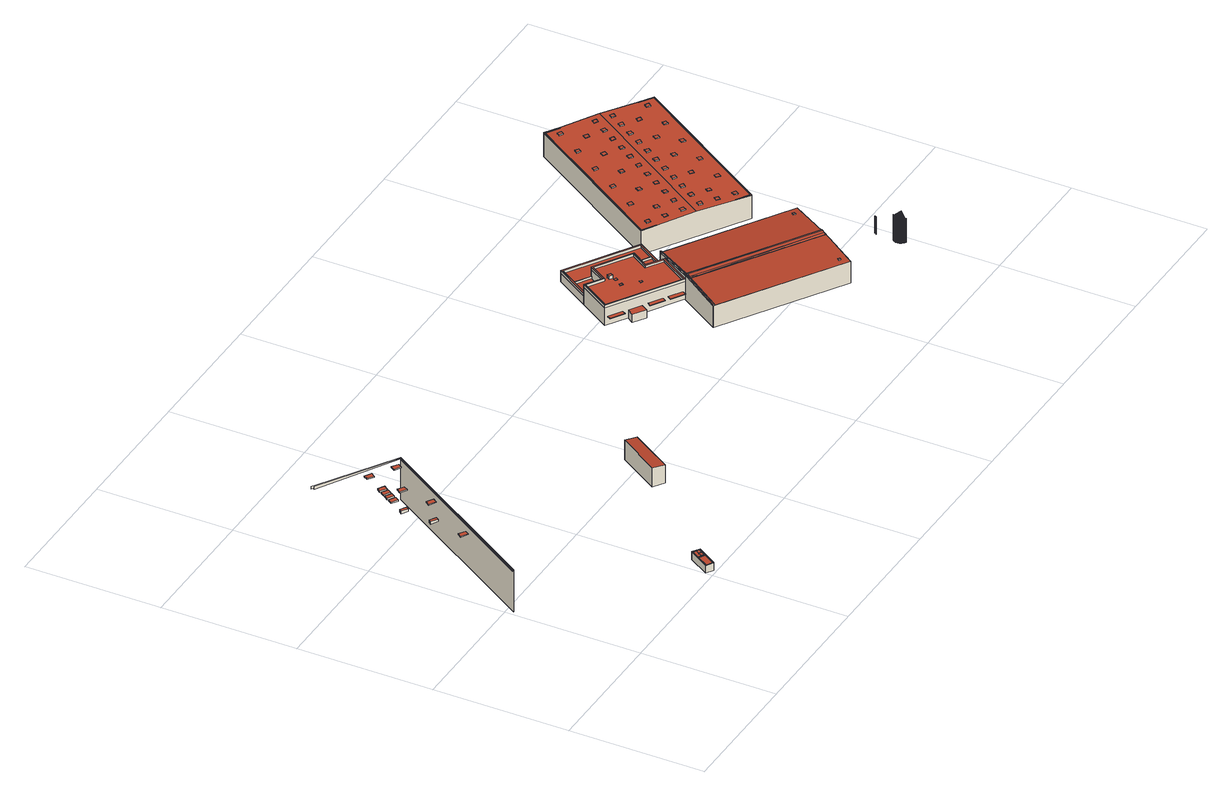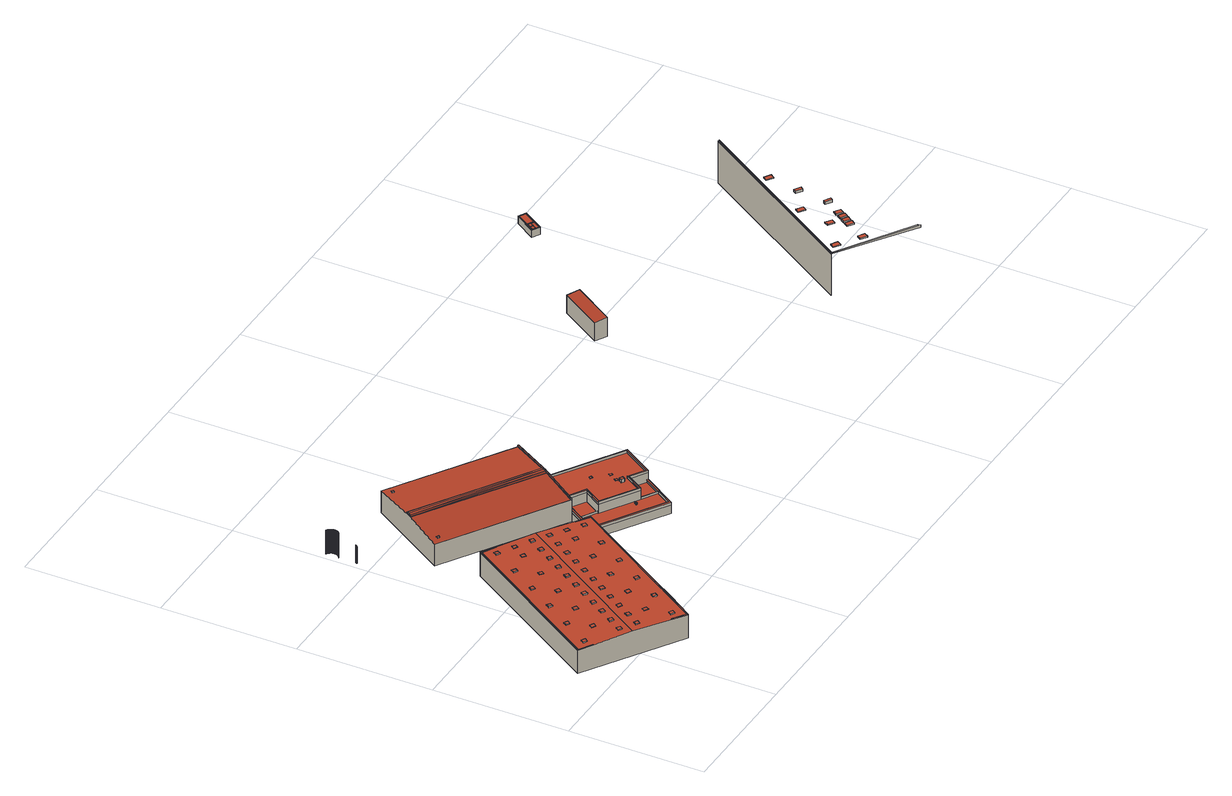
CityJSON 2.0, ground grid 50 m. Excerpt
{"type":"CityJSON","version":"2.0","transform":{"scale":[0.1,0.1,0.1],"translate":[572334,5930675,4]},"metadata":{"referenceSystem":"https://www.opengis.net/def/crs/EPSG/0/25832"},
"CityObjects":{
"building1":{"type":"Building","attributes":{"Grundfläche 2D":"20958.267702","Grundhöhe NN":"5.022"},"children":["building1-1","building1-2","building1-3","building1-4","building1-5","building1-6","building1-7","building1-8","building1-9","building1-10","building1-11"],"geometry":[{"type":"MultiSurface","lod":"3","boundaries":[[[0,1,2,3]],[[4,5,6,7]],[[4,7,8,9]],[[10,11,12,13,14,15,5,4]],[[1,16,17,2]]],"semantics":{"surfaces":[{"type":"WallSurface"}],"values":[0,0,0,0,0]}}]},
"building1-1":{"type":"BuildingInstallation","parents":["building1"],"geometry":[{"type":"MultiSurface","lod":"3","boundaries":[[[18,19,20,21]],[[21,20,22,23]],[[18,21,23,24]],[[19,18,24,25]],[[20,19,25,22]]],"semantics":{"surfaces":[{"type":"RoofSurface"},{"type":"WallSurface"}],"values":[0,1,1,1,1]}}]},
"building1-2":{"type":"BuildingInstallation","parents":["building1"],"geometry":[{"type":"MultiSurface","lod":"3","boundaries":[[[26,27,28,29]],[[29,28,30,31]],[[26,29,31,32]],[[27,26,32,33]],[[28,27,33,30]]],"semantics":{"surfaces":[{"type":"RoofSurface"},{"type":"WallSurface"}],"values":[0,1,1,1,1]}}]},
"building1-3":{"type":"BuildingInstallation","parents":["building1"],"geometry":[{"type":"MultiSurface","lod":"3","boundaries":[[[34,35,36,37]],[[37,36,38,39]],[[34,37,39,40]],[[35,34,40,41]],[[36,35,41,38]]],"semantics":{"surfaces":[{"type":"RoofSurface"},{"type":"WallSurface"}],"values":[0,1,1,1,1]}}]},
"building1-4":{"type":"BuildingInstallation","parents":["building1"],"geometry":[{"type":"MultiSurface","lod":"3","boundaries":[[[42,43,44,45]],[[45,44,46,47]],[[42,45,47,48]],[[43,42,48,49]],[[44,43,49,46]]],"semantics":{"surfaces":[{"type":"RoofSurface"},{"type":"WallSurface"}],"values":[0,1,1,1,1]}}]},
"building1-5":{"type":"BuildingInstallation","parents":["building1"],"geometry":[{"type":"MultiSurface","lod":"3","boundaries":[[[50,51,52,53]],[[53,52,54,55]],[[50,53,55,56]],[[51,50,56,57]],[[52,51,57,54]]],"semantics":{"surfaces":[{"type":"RoofSurface"},{"type":"WallSurface"}],"values":[0,1,1,1,1]}}]},
"building1-6":{"type":"BuildingInstallation","parents":["building1"],"geometry":[{"type":"MultiSurface","lod":"3","boundaries":[[[58,59,60,61]],[[61,60,62,63]],[[58,61,63,64]],[[59,58,64,65]],[[60,59,65,62]]],"semantics":{"surfaces":[{"type":"RoofSurface"},{"type":"WallSurface"}],"values":[0,1,1,1,1]}}]},
"building1-7":{"type":"BuildingInstallation","parents":["building1"],"geometry":[{"type":"MultiSurface","lod":"3","boundaries":[[[66,67,68,69,70]],[[67,66,71,72]],[[68,67,72,73]],[[69,68,73,74]],[[75,71,66,70,69,74]]],"semantics":{"surfaces":[{"type":"RoofSurface"},{"type":"WallSurface"}],"values":[0,1,1,1,1]}}]},
"building1-8":{"type":"BuildingInstallation","parents":["building1"],"geometry":[{"type":"MultiSurface","lod":"3","boundaries":[[[76,77,78,79]],[[79,78,80,81]],[[76,79,81,82]],[[77,76,82,83]],[[78,77,83,80]]],"semantics":{"surfaces":[{"type":"RoofSurface"},{"type":"WallSurface"}],"values":[0,1,1,1,1]}}]},
"building1-9":{"type":"BuildingInstallation","parents":["building1"],"geometry":[{"type":"MultiSurface","lod":"3","boundaries":[[[84,85,86,87]],[[87,86,88,89]],[[84,87,89,90]],[[85,84,90,91]],[[86,85,91,88]]],"semantics":{"surfaces":[{"type":"RoofSurface"},{"type":"WallSurface"}],"values":[0,1,1,1,1]}}]},
"building1-10":{"type":"BuildingInstallation","parents":["building1"],"geometry":[{"type":"MultiSurface","lod":"3","boundaries":[[[92,93,94,95]],[[95,94,96,97]],[[92,95,97,98]],[[93,92,98,99]],[[94,93,99,96]]],"semantics":{"surfaces":[{"type":"RoofSurface"},{"type":"WallSurface"}],"values":[0,1,1,1,1]}}]},
"building1-11":{"type":"BuildingInstallation","parents":["building1"],"geometry":[{"type":"MultiSurface","lod":"3","boundaries":[[[100,101,102,103]],[[103,102,104,105]],[[100,103,105,106]],[[101,100,106,107]],[[102,101,107,104]]],"semantics":{"surfaces":[{"type":"RoofSurface"},{"type":"WallSurface"}],"values":[0,1,1,1,1]}}]},
"building2":{"type":"Building","attributes":{"Grundfläche 2D":"28.648413","Grundhöhe NN":"5.225"},"children":["building2-1","building2-2","building2-3","building2-4","building2-5"],"geometry":[{"type":"Solid","lod":"3","boundaries":[[[[108,109,110,111]],[[109,108,112,113]],[[110,109,113,114]],[[111,110,114,115]],[[108,111,115,112]],[[113,112,115,114]]]],"semantics":{"surfaces":[{"type":"RoofSurface"},{"type":"WallSurface"},{"type":"GroundSurface"}],"values":[[0,1,1,1,1,2]]}}]},
"building2-1":{"type":"BuildingInstallation","parents":["building2"],"geometry":[{"type":"MultiSurface","lod":"3","boundaries":[[[116,117,118,119,120,121,122,123]],[[108,109,120,119]],[[109,110,121,120]],[[124,125,123,122]],[[125,126,116,123]],[[117,127,128,118]]],"semantics":{"surfaces":[{"type":"RoofSurface"},{"type":"WallSurface"}],"values":[0,1,1,1,1,1]}}]},
"building2-2":{"type":"BuildingInstallation","parents":["building2"],"geometry":[{"type":"MultiSurface","lod":"3","boundaries":[[[119,118,129,130,131,122,121,132]],[[128,133,129,118]],[[133,134,130,129]],[[131,135,124,122]],[[110,111,132,121]],[[111,108,119,132]]],"semantics":{"surfaces":[{"type":"RoofSurface"},{"type":"WallSurface"}],"values":[0,1,1,1,1,1]}}]},
"building2-3":{"type":"BuildingInstallation","parents":["building2"],"geometry":[{"type":"MultiSurface","lod":"3","boundaries":[[[136,137,138,139]],[[139,138,140,141]],[[141,142,136,139]],[[137,136,142,143]],[[143,140,138,137]]],"semantics":{"surfaces":[{"type":"RoofSurface"},{"type":"WallSurface"}],"values":[0,1,1,1,1]}}]},
"building2-4":{"type":"BuildingInstallation","parents":["building2"],"geometry":[{"type":"MultiSurface","lod":"3","boundaries":[[[116,131,130,117]],[[116,126,135,131]],[[134,127,117,130]]],"semantics":{"surfaces":[{"type":"RoofSurface"},{"type":"WallSurface"}],"values":[0,1,1]}}]},
"building2-5":{"type":"BuildingInstallation","parents":["building2"],"geometry":[{"type":"MultiSurface","lod":"3","boundaries":[[[144,145,146,147]],[[148,149,147,146]],[[144,147,149,150]],[[145,144,150,151]],[[151,148,146,145]]],"semantics":{"surfaces":[{"type":"RoofSurface"},{"type":"WallSurface"}],"values":[0,1,1,1,1]}}]},
"building3":{"type":"Building","attributes":{"Grundfläche 2D":"87.554334","Grundhöhe NN":"4.757"},"geometry":[{"type":"Solid","lod":"3","boundaries":[[[[152,153,154,155]],[[156,157,155,154]],[[157,158,152,155]],[[158,159,153,152]],[[159,156,154,153]],[[159,158,157,156]]]],"semantics":{"surfaces":[{"type":"RoofSurface"},{"type":"WallSurface"},{"type":"GroundSurface"}],"values":[[0,1,1,1,1,2]]}}]},
"building4":{"type":"Building","attributes":{"Grundfläche 2D":"889.701213","Grundhöhe NN":"5.026"},"children":["building4-1","building4-2","building4-3","building4-4","building4-5","building4-6","building4-7","building4-8","building4-9","building4-10"],"geometry":[{"type":"MultiSurface","lod":"3","boundaries":[[[160,161,162,163,164,165,166,167,168,169,170,171,172,173,174,175,176,177,178,179]],[[165,180,181,182,183,175,174,184,166]],[[185,186,187,188,189,190,191,192,193,194,195,196,197,198]],[[199,200,201,202,203,204,205,206,207,208]],[[209,210,211,212,213,214,215,216,217,218,219,220,221,222,223,224,225]],[[226,227,228,229]],[[230,231,161,160]],[[231,232,233,163,162,161]],[[233,234,235,165,164,163]],[[200,167,166,201]],[[200,199,208,169,168,167]],[[170,169,208,207]],[[207,206,171,170]],[[172,171,206,205]],[[205,204,203,174,173,172]],[[236,237,238,239,178,177,176,175]],[[239,240,179,178]],[[240,230,160,179]],[[235,241,180,165]],[[241,242,243,244,236,175,183,182,181,180]],[[203,202,184,174]],[[166,184,202,201]],[[209,245,246,225,224,191,190,189,188,210]],[[192,191,224,223]],[[222,247,248,221,220,195,194,193,192,223]],[[249,250,251,198,197,196]],[[251,252,185,198]],[[252,253,186,185]],[[231,230,254,255,249,196]],[[220,219,233,232,231,196,195]],[[217,216,235,234,233,219,218]],[[241,235,216,215]],[[212,211,236,244,243,242,241,215,214,213]],[[187,186,253,256,239,238,237,236,211,210,188]],[[240,239,256,257]],[[230,240,257,258,229,228,259,254]],[[226,229,258,260]],[[227,226,260,261]],[[228,227,261,259]],[[262,251,250,249,255,263]],[[252,251,262,264]],[[253,252,264,256]],[[262,263,255,254,259,261,260,258,257,256,264]]],"semantics":{"surfaces":[{"type":"RoofSurface"},{"type":"WallSurface"},{"type":"GroundSurface"}],"values":[0,0,0,0,0,0,1,1,1,1,1,1,1,1,1,1,1,1,1,1,1,1,1,1,1,1,1,1,1,1,1,1,1,1,1,1,1,1,1,1,1,1,2]}}]},
"building4-1":{"type":"BuildingInstallation","parents":["building4"],"geometry":[{"type":"MultiSurface","lod":"3","boundaries":[[[265,266,267,268]],[[268,267,269,270]],[[265,268,270,271]],[[271,272,266,265]],[[272,269,267,266]]],"semantics":{"surfaces":[{"type":"RoofSurface"},{"type":"WallSurface"}],"values":[0,1,1,1,1]}}]},
"building4-2":{"type":"BuildingInstallation","parents":["building4"],"geometry":[{"type":"MultiSurface","lod":"3","boundaries":[[[273,274,275,276]],[[276,275,277,278]],[[273,276,278,279]],[[274,273,279,280]],[[275,274,280,277]]],"semantics":{"surfaces":[{"type":"RoofSurface"},{"type":"WallSurface"}],"values":[0,1,1,1,1]}}]},
"building4-3":{"type":"BuildingInstallation","parents":["building4"],"geometry":[{"type":"MultiSurface","lod":"3","boundaries":[[[281,282,283,284]],[[284,283,285,286]],[[281,284,286,287]],[[282,281,287,288]],[[283,282,288,285]]],"semantics":{"surfaces":[{"type":"RoofSurface"},{"type":"WallSurface"}],"values":[0,1,1,1,1]}}]},
"building4-4":{"type":"BuildingInstallation","parents":["building4"],"geometry":[{"type":"MultiSurface","lod":"3","boundaries":[[[289,246,245,290]],[[209,213,290,245]],[[214,289,290,213]],[[246,289,214,225]]],"semantics":{"surfaces":[{"type":"RoofSurface"},{"type":"WallSurface"}],"values":[0,1,1,1]}}]},
"building4-5":{"type":"BuildingInstallation","parents":["building4"],"geometry":[{"type":"MultiSurface","lod":"3","boundaries":[[[291,292,248,247]],[[291,247,222,217]],[[218,292,291,217]],[[218,221,248,292]]],"semantics":{"surfaces":[{"type":"RoofSurface"},{"type":"WallSurface"}],"values":[0,1,1,1]}}]},
"building4-6":{"type":"BuildingInstallation","parents":["building4"],"geometry":[{"type":"MultiSurface","lod":"3","boundaries":[[[293,294,295,296]],[[296,295,297,298]],[[298,299,293,296]],[[294,293,299,300]],[[300,297,295,294]]],"semantics":{"surfaces":[{"type":"RoofSurface"},{"type":"WallSurface"}],"values":[0,1,1,1,1]}}]},
"building4-7":{"type":"BuildingInstallation","parents":["building4"],"geometry":[{"type":"MultiSurface","lod":"3","boundaries":[[[301,302,303,304]],[[304,303,305,306]],[[301,304,306,307]],[[302,301,307,308]],[[303,302,308,305]]],"semantics":{"surfaces":[{"type":"RoofSurface"},{"type":"WallSurface"}],"values":[0,1,1,1,1]}}]},
"building4-8":{"type":"BuildingInstallation","parents":["building4"],"geometry":[{"type":"MultiSurface","lod":"3","boundaries":[[[309,310,311,312]],[[313,314,312,311]],[[314,315,309,312]],[[315,316,310,309]],[[316,313,311,310]],[[316,315,314,313]]],"semantics":{"surfaces":[{"type":"RoofSurface"},{"type":"WallSurface"},{"type":"OuterCeilingSurface"}],"values":[0,1,1,1,1,2]}}]},
"building4-9":{"type":"BuildingInstallation","parents":["building4"],"geometry":[{"type":"MultiSurface","lod":"3","boundaries":[[[317,318,319,320]],[[319,321,322,320]],[[317,320,322,323]],[[318,317,323,324]],[[319,318,324,321]],[[324,323,322,321]]],"semantics":{"surfaces":[{"type":"RoofSurface"},{"type":"WallSurface"},{"type":"OuterCeilingSurface"}],"values":[0,1,1,1,1,2]}}]},
"building4-10":{"type":"BuildingInstallation","parents":["building4"],"geometry":[{"type":"MultiSurface","lod":"3","boundaries":[[[325,326,327,328]],[[329,330,328,327]],[[330,331,325,328]],[[331,332,326,325]],[[332,329,327,326]],[[332,331,330,329]]],"semantics":{"surfaces":[{"type":"RoofSurface"},{"type":"WallSurface"},{"type":"OuterCeilingSurface"}],"values":[0,1,1,1,1,2]}}]},
"building5":{"type":"Building","attributes":{"Grundfläche 2D":"1814.756958","Grundhöhe NN":"4.939"},"children":["building5-1","building5-2"],"geometry":[{"type":"Solid","lod":"3","boundaries":[[[[333,334,335]],[[333,336,337,338,339]],[[339,334,333]],[[340,337,336]],[[341,342,340]],[[342,337,340]],[[343,342,341]],[[344,334,339]],[[345,346,347,348]],[[349,350,351]],[[352,353,354,345,348,355,349,351,356]],[[357,358,359,360]],[[361,353,362,363]],[[350,349,364,357,360,363,362,365,366]],[[367,353,361]],[[354,353,367]],[[368,369,370,371,372,373,374,375]],[[372,376,377,373]],[[376,378,379,377]],[[380,379,378,381,382,383,384,385,386]],[[336,333,335,351,350,366,341,340]],[[366,365,343,341]],[[365,362,342,343]],[[362,353,338,337,342]],[[338,353,352,344,339]],[[352,356,334,344]],[[356,351,335,334]],[[370,369,387,388,372,371]],[[388,389,390,391,382,381,378,376,372]],[[391,346,345,384,383,382]],[[379,380,386,385,384,345,354,367,361,377]],[[373,377,361,363,360,375,374]],[[360,359,387,369,368,375]],[[392,357,364,349,355,348,393,394]],[[358,357,392,395]],[[359,358,395,396]],[[387,359,396,397]],[[388,387,397,398]],[[399,400,391,390,389,388,398,401]],[[346,391,400,402]],[[347,346,402,403]],[[348,347,403,393]],[[403,402,400,399,401,398,397,396,395,392,394,393]]]],"semantics":{"surfaces":[{"type":"RoofSurface"},{"type":"WallSurface"},{"type":"GroundSurface"}],"values":[[0,0,0,0,0,0,0,0,0,0,0,0,0,0,0,0,0,0,0,0,1,1,1,1,1,1,1,1,1,1,1,1,1,1,1,1,1,1,1,1,1,1,2]]}}]},
"building5-1":{"type":"BuildingInstallation","parents":["building5"],"geometry":[{"type":"MultiSurface","lod":"3","boundaries":[[[404,405,406,407]],[[407,406,408,409]],[[404,407,409,410]],[[405,404,410,411]],[[406,405,411,408]]],"semantics":{"surfaces":[{"type":"RoofSurface"},{"type":"WallSurface"}],"values":[0,1,1,1,1]}}]},
"building5-2":{"type":"BuildingInstallation","parents":["building5"],"geometry":[{"type":"MultiSurface","lod":"3","boundaries":[[[412,413,414,415]],[[415,414,416,417]],[[412,415,417,418]],[[413,412,418,419]],[[414,413,419,416]]],"semantics":{"surfaces":[{"type":"RoofSurface"},{"type":"WallSurface"}],"values":[0,1,1,1,1]}}]},
"building6":{"type":"Building","attributes":{"Grundfläche 2D":"390.780724","Grundhöhe NN":"4.733"},"geometry":[{"type":"MultiSurface","lod":"3","boundaries":[[[420,421,422,423]],[[421,424,425,422]],[[426,420,423,427]],[[424,428,429,425]],[[430,426,427,431]],[[428,432,433,429]],[[434,430,431,435]],[[432,436,437,433]],[[438,434,435,439]],[[436,440,441,437]],[[442,438,439,443]],[[440,444,445,441]],[[446,442,443,447]],[[444,448,449,445]],[[450,446,447,451]],[[448,452,453,449]],[[454,450,451,455]],[[452,456,457,453]],[[458,454,455,459]],[[456,460,461,457]],[[462,458,459,463]],[[460,464,465,461]],[[466,462,463,467]],[[468,466,467,469]],[[464,470,471,465]],[[420,472,421]],[[426,472,420]],[[421,472,424]],[[430,472,426]],[[424,472,428]],[[434,472,430]],[[428,472,432]],[[438,472,434]],[[473,468,469,474]],[[432,472,436]],[[470,475,476,471]],[[442,472,438]],[[436,472,440]],[[446,472,442]],[[440,472,444]],[[477,473,474,478]],[[450,472,446]],[[475,479,480,476]],[[444,472,448]],[[454,472,450]],[[448,472,452]],[[481,477,478,482]],[[458,472,454]],[[479,483,484,480]],[[452,472,456]],[[462,472,458]],[[456,472,460]],[[483,485,486,484]],[[466,472,462]],[[460,472,464]],[[468,472,466]],[[485,487,488,486]],[[464,472,470]],[[470,472,475]],[[487,489,490,488]],[[475,472,479]],[[489,491,492,490]],[[479,472,483]],[[483,472,485]],[[491,493,494,492]],[[485,472,487]],[[493,495,496,494]],[[487,472,489]],[[489,472,491]],[[495,497,498,496]],[[491,472,493]],[[497,499,500,498]],[[493,472,495]],[[495,472,497]],[[499,501,502,500]],[[497,472,499]],[[501,503,504,502]],[[503,505,506,504]],[[507,508,509,510]],[[508,511,512,509]],[[511,513,514,512]],[[513,515,516,514]]],"semantics":{"surfaces":[{"type":"WallSurface"},{"type":"RoofSurface"}],"values":[0,0,0,0,0,0,0,0,0,0,0,0,0,0,0,0,0,0,0,0,0,0,0,0,0,1,1,1,1,1,1,1,1,0,1,0,1,1,1,1,0,1,0,1,1,1,0,1,0,1,1,1,0,1,1,1,0,1,1,0,1,0,1,1,0,1,0,1,1,0,1,0,1,1,0,1,0,0,0,0,0,0]}}]},
"building7":{"type":"Building","attributes":{"Grundfläche 2D":"2655.682137","Grundhöhe NN":"5.119"},"children":["building7-1","building7-2","building7-3","building7-4","building7-5","building7-6","building7-7","building7-8","building7-9","building7-10","building7-11","building7-12","building7-13","building7-14","building7-15","building7-16","building7-17","building7-18","building7-19","building7-20","building7-21","building7-22","building7-23","building7-24","building7-25","building7-26","building7-27","building7-28","building7-29","building7-30","building7-31","building7-32","building7-33","building7-34","building7-35","building7-36","building7-37","building7-38","building7-39","building7-40","building7-41","building7-42","building7-43","building7-44","building7-45","building7-46"],"geometry":[{"type":"Solid","lod":"3","boundaries":[[[[517,518,519,520,521,522,523,524]],[[517,524,525]],[[526,527,521,520]],[[528,526,520]],[[529,530,531]],[[531,532,533,534,535,536,537,529]],[[517,525,538,539]],[[540,541,527,526,528,542,543,539,538]],[[541,540,534,533,544,545,530,529,537]],[[546,547,525,524]],[[524,523,546]],[[546,523,522,521]],[[518,517,543,542,520,519]],[[528,520,542]],[[531,530,545]],[[545,544,532,531]],[[533,532,544]],[[517,539,543]],[[538,525,547]],[[535,534,548]],[[548,549,536,535]],[[537,536,549]],[[546,521,527]],[[547,546,550,551]],[[540,538,547,551,552,548,534]],[[549,548,552,553]],[[546,527,541,537,549,553,550]],[[551,550,553,552]]]],"semantics":{"surfaces":[{"type":"RoofSurface"},{"type":"WallSurface"},{"type":"GroundSurface"}],"values":[[0,0,0,0,0,0,0,0,0,1,1,1,1,1,1,1,1,1,1,1,1,1,1,1,1,1,1,2]]}}]},
"building7-1":{"type":"BuildingInstallation","parents":["building7"],"geometry":[{"type":"MultiSurface","lod":"3","boundaries":[[[554,555,556,557]],[[557,556,558,559]],[[554,557,559,560]],[[555,554,560,561]],[[556,555,561,558]]],"semantics":{"surfaces":[{"type":"RoofSurface"},{"type":"WallSurface"}],"values":[0,1,1,1,1]}}]},
"building7-2":{"type":"BuildingInstallation","parents":["building7"],"geometry":[{"type":"MultiSurface","lod":"3","boundaries":[[[562,563,564,565]],[[565,564,566,567]],[[562,565,567,568]],[[563,562,568,569]],[[564,563,569,566]]],"semantics":{"surfaces":[{"type":"RoofSurface"},{"type":"WallSurface"}],"values":[0,1,1,1,1]}}]},
"building7-3":{"type":"BuildingInstallation","parents":["building7"],"geometry":[{"type":"MultiSurface","lod":"3","boundaries":[[[570,571,572,573]],[[573,572,574,575]],[[570,573,575,576]],[[571,570,576,577]],[[572,571,577,574]]],"semantics":{"surfaces":[{"type":"RoofSurface"},{"type":"WallSurface"}],"values":[0,1,1,1,1]}}]},
"building7-4":{"type":"BuildingInstallation","parents":["building7"],"geometry":[{"type":"MultiSurface","lod":"3","boundaries":[[[578,579,580,581]],[[581,580,582,583]],[[578,581,583,584]],[[579,578,584,585]],[[580,579,585,582]]],"semantics":{"surfaces":[{"type":"RoofSurface"},{"type":"WallSurface"}],"values":[0,1,1,1,1]}}]},
"building7-5":{"type":"BuildingInstallation","parents":["building7"],"geometry":[{"type":"MultiSurface","lod":"3","boundaries":[[[586,587,588,589]],[[589,588,590,591]],[[586,589,591,592]],[[587,586,592,593]],[[588,587,593,590]]],"semantics":{"surfaces":[{"type":"RoofSurface"},{"type":"WallSurface"}],"values":[0,1,1,1,1]}}]},
"building7-6":{"type":"BuildingInstallation","parents":["building7"],"geometry":[{"type":"MultiSurface","lod":"3","boundaries":[[[594,595,596,597]],[[597,596,598,599]],[[599,600,594,597]],[[595,594,600,601]],[[601,598,596,595]]],"semantics":{"surfaces":[{"type":"RoofSurface"},{"type":"WallSurface"}],"values":[0,1,1,1,1]}}]},
"building7-7":{"type":"BuildingInstallation","parents":["building7"],"geometry":[{"type":"MultiSurface","lod":"3","boundaries":[[[602,603,604,605]],[[605,604,606,607]],[[602,605,607,608]],[[603,602,608,609]],[[604,603,609,606]]],"semantics":{"surfaces":[{"type":"RoofSurface"},{"type":"WallSurface"}],"values":[0,1,1,1,1]}}]},
"building7-8":{"type":"BuildingInstallation","parents":["building7"],"geometry":[{"type":"MultiSurface","lod":"3","boundaries":[[[610,611,612,613]],[[614,615,613,612]],[[615,616,610,613]],[[611,610,616,617]],[[612,611,617,614]]],"semantics":{"surfaces":[{"type":"RoofSurface"},{"type":"WallSurface"}],"values":[0,1,1,1,1]}}]},
"building7-9":{"type":"BuildingInstallation","parents":["building7"],"geometry":[{"type":"MultiSurface","lod":"3","boundaries":[[[618,619,620,621]],[[621,620,622,623]],[[618,621,623,624]],[[619,618,624,625]],[[620,619,625,622]]],"semantics":{"surfaces":[{"type":"RoofSurface"},{"type":"WallSurface"}],"values":[0,1,1,1,1]}}]},
"building7-10":{"type":"BuildingInstallation","parents":["building7"],"geometry":[{"type":"MultiSurface","lod":"3","boundaries":[[[626,627,628,629]],[[629,628,630,631]],[[626,629,631,632]],[[627,626,632,633]],[[628,627,633,630]]],"semantics":{"surfaces":[{"type":"RoofSurface"},{"type":"WallSurface"}],"values":[0,1,1,1,1]}}]},
"building7-11":{"type":"BuildingInstallation","parents":["building7"],"geometry":[{"type":"MultiSurface","lod":"3","boundaries":[[[634,635,636,637]],[[637,636,638,639]],[[634,637,639,640]],[[635,634,640,641]],[[636,635,641,638]]],"semantics":{"surfaces":[{"type":"RoofSurface"},{"type":"WallSurface"}],"values":[0,1,1,1,1]}}]},
"building7-12":{"type":"BuildingInstallation","parents":["building7"],"geometry":[{"type":"MultiSurface","lod":"3","boundaries":[[[642,643,644,645]],[[645,644,646,647]],[[642,645,647,648]],[[643,642,648,649]],[[644,643,649,646]]],"semantics":{"surfaces":[{"type":"RoofSurface"},{"type":"WallSurface"}],"values":[0,1,1,1,1]}}]},
"building7-13":{"type":"BuildingInstallation","parents":["building7"],"geometry":[{"type":"MultiSurface","lod":"3","boundaries":[[[650,651,652,653]],[[653,652,654,655]],[[650,653,655,656]],[[651,650,656,657]],[[652,651,657,654]]],"semantics":{"surfaces":[{"type":"RoofSurface"},{"type":"WallSurface"}],"values":[0,1,1,1,1]}}]},
"building7-14":{"type":"BuildingInstallation","parents":["building7"],"geometry":[{"type":"MultiSurface","lod":"3","boundaries":[[[658,659,660,661]],[[661,660,662,663]],[[658,661,663,664]],[[659,658,664,665]],[[660,659,665,662]]],"semantics":{"surfaces":[{"type":"RoofSurface"},{"type":"WallSurface"}],"values":[0,1,1,1,1]}}]},
"building7-15":{"type":"BuildingInstallation","parents":["building7"],"geometry":[{"type":"MultiSurface","lod":"3","boundaries":[[[666,667,668,669]],[[669,668,670,671]],[[666,669,671,672]],[[667,666,672,673]],[[668,667,673,670]]],"semantics":{"surfaces":[{"type":"RoofSurface"},{"type":"WallSurface"}],"values":[0,1,1,1,1]}}]},
"building7-16":{"type":"BuildingInstallation","parents":["building7"],"geometry":[{"type":"MultiSurface","lod":"3","boundaries":[[[674,675,676,677]],[[677,676,678,679]],[[674,677,679,680]],[[675,674,680,681]],[[676,675,681,678]]],"semantics":{"surfaces":[{"type":"RoofSurface"},{"type":"WallSurface"}],"values":[0,1,1,1,1]}}]},
"building7-17":{"type":"BuildingInstallation","parents":["building7"],"geometry":[{"type":"MultiSurface","lod":"3","boundaries":[[[682,683,684,685]],[[685,684,686,687]],[[682,685,687,688]],[[683,682,688,689]],[[684,683,689,686]]],"semantics":{"surfaces":[{"type":"RoofSurface"},{"type":"WallSurface"}],"values":[0,1,1,1,1]}}]},
"building7-18":{"type":"BuildingInstallation","parents":["building7"],"geometry":[{"type":"MultiSurface","lod":"3","boundaries":[[[690,691,692,693]],[[693,692,694,695]],[[690,693,695,696]],[[691,690,696,697]],[[692,691,697,694]]],"semantics":{"surfaces":[{"type":"RoofSurface"},{"type":"WallSurface"}],"values":[0,1,1,1,1]}}]},
"building7-19":{"type":"BuildingInstallation","parents":["building7"],"geometry":[{"type":"MultiSurface","lod":"3","boundaries":[[[698,699,700,701]],[[701,700,702,703]],[[698,701,703,704]],[[699,698,704,705]],[[700,699,705,702]]],"semantics":{"surfaces":[{"type":"RoofSurface"},{"type":"WallSurface"}],"values":[0,1,1,1,1]}}]},
"building7-20":{"type":"BuildingInstallation","parents":["building7"],"geometry":[{"type":"MultiSurface","lod":"3","boundaries":[[[706,707,708,709]],[[709,708,710,711]],[[706,709,711,712]],[[707,706,712,713]],[[708,707,713,710]]],"semantics":{"surfaces":[{"type":"RoofSurface"},{"type":"WallSurface"}],"values":[0,1,1,1,1]}}]},
"building7-21":{"type":"BuildingInstallation","parents":["building7"],"geometry":[{"type":"MultiSurface","lod":"3","boundaries":[[[714,715,716,717]],[[717,716,718,719]],[[719,720,714,717]],[[715,714,720,721]],[[721,718,716,715]]],"semantics":{"surfaces":[{"type":"RoofSurface"},{"type":"WallSurface"}],"values":[0,1,1,1,1]}}]},
"building7-22":{"type":"BuildingInstallation","parents":["building7"],"geometry":[{"type":"MultiSurface","lod":"3","boundaries":[[[722,723,724,725]],[[725,724,726,727]],[[722,725,727,728]],[[723,722,728,729]],[[724,723,729,726]]],"semantics":{"surfaces":[{"type":"RoofSurface"},{"type":"WallSurface"}],"values":[0,1,1,1,1]}}]},
"building7-23":{"type":"BuildingInstallation","parents":["building7"],"geometry":[{"type":"MultiSurface","lod":"3","boundaries":[[[730,731,732,733]],[[733,732,734,735]],[[730,733,735,736]],[[731,730,736,737]],[[732,731,737,734]]],"semantics":{"surfaces":[{"type":"RoofSurface"},{"type":"WallSurface"}],"values":[0,1,1,1,1]}}]},
"building7-24":{"type":"BuildingInstallation","parents":["building7"],"geometry":[{"type":"MultiSurface","lod":"3","boundaries":[[[738,739,740,741]],[[741,740,742,743]],[[738,741,743,744]],[[739,738,744,745]],[[740,739,745,742]]],"semantics":{"surfaces":[{"type":"RoofSurface"},{"type":"WallSurface"}],"values":[0,1,1,1,1]}}]},
"building7-25":{"type":"BuildingInstallation","parents":["building7"],"geometry":[{"type":"MultiSurface","lod":"3","boundaries":[[[746,747,748,749]],[[749,748,750,751]],[[746,749,751,752]],[[747,746,752,753]],[[748,747,753,750]]],"semantics":{"surfaces":[{"type":"RoofSurface"},{"type":"WallSurface"}],"values":[0,1,1,1,1]}}]},
"building7-26":{"type":"BuildingInstallation","parents":["building7"],"geometry":[{"type":"MultiSurface","lod":"3","boundaries":[[[754,755,756,757]],[[757,756,758,759]],[[754,757,759,760]],[[755,754,760,761]],[[756,755,761,758]]],"semantics":{"surfaces":[{"type":"RoofSurface"},{"type":"WallSurface"}],"values":[0,1,1,1,1]}}]},
"building7-27":{"type":"BuildingInstallation","parents":["building7"],"geometry":[{"type":"MultiSurface","lod":"3","boundaries":[[[762,763,764,765]],[[765,764,766,767]],[[762,765,767,768]],[[763,762,768,769]],[[764,763,769,766]]],"semantics":{"surfaces":[{"type":"RoofSurface"},{"type":"WallSurface"}],"values":[0,1,1,1,1]}}]},
"building7-28":{"type":"BuildingInstallation","parents":["building7"],"geometry":[{"type":"MultiSurface","lod":"3","boundaries":[[[770,771,772,773]],[[773,772,774,775]],[[770,773,775,776]],[[771,770,776,777]],[[772,771,777,774]]],"semantics":{"surfaces":[{"type":"RoofSurface"},{"type":"WallSurface"}],"values":[0,1,1,1,1]}}]},
"building7-29":{"type":"BuildingInstallation","parents":["building7"],"geometry":[{"type":"MultiSurface","lod":"3","boundaries":[[[778,779,780,781]],[[781,780,782,783]],[[778,781,783,784]],[[779,778,784,785]],[[780,779,785,782]]],"semantics":{"surfaces":[{"type":"RoofSurface"},{"type":"WallSurface"}],"values":[0,1,1,1,1]}}]},
"building7-30":{"type":"BuildingInstallation","parents":["building7"],"geometry":[{"type":"MultiSurface","lod":"3","boundaries":[[[786,787,788,789]],[[789,788,790,791]],[[786,789,791,792]],[[787,786,792,793]],[[788,787,793,790]]],"semantics":{"surfaces":[{"type":"RoofSurface"},{"type":"WallSurface"}],"values":[0,1,1,1,1]}}]},
"building7-31":{"type":"BuildingInstallation","parents":["building7"],"geometry":[{"type":"MultiSurface","lod":"3","boundaries":[[[794,795,796,797]],[[797,796,798,799]],[[794,797,799,800]],[[795,794,800,801]],[[796,795,801,798]]],"semantics":{"surfaces":[{"type":"RoofSurface"},{"type":"WallSurface"}],"values":[0,1,1,1,1]}}]},
"building7-32":{"type":"BuildingInstallation","parents":["building7"],"geometry":[{"type":"MultiSurface","lod":"3","boundaries":[[[802,803,804,805]],[[805,804,806,807]],[[802,805,807,808]],[[803,802,808,809]],[[804,803,809,806]]],"semantics":{"surfaces":[{"type":"RoofSurface"},{"type":"WallSurface"}],"values":[0,1,1,1,1]}}]},
"building7-33":{"type":"BuildingInstallation","parents":["building7"],"geometry":[{"type":"MultiSurface","lod":"3","boundaries":[[[810,811,812,813]],[[813,812,814,815]],[[810,813,815,816]],[[811,810,816,817]],[[812,811,817,814]]],"semantics":{"surfaces":[{"type":"RoofSurface"},{"type":"WallSurface"}],"values":[0,1,1,1,1]}}]},
"building7-34":{"type":"BuildingInstallation","parents":["building7"],"geometry":[{"type":"MultiSurface","lod":"3","boundaries":[[[818,819,820,821]],[[821,820,822,823]],[[818,821,823,824]],[[819,818,824,825]],[[820,819,825,822]]],"semantics":{"surfaces":[{"type":"RoofSurface"},{"type":"WallSurface"}],"values":[0,1,1,1,1]}}]},
"building7-35":{"type":"BuildingInstallation","parents":["building7"],"geometry":[{"type":"MultiSurface","lod":"3","boundaries":[[[826,827,828,829]],[[829,828,830,831]],[[826,829,831,832]],[[827,826,832,833]],[[828,827,833,830]]],"semantics":{"surfaces":[{"type":"RoofSurface"},{"type":"WallSurface"}],"values":[0,1,1,1,1]}}]},
"building7-36":{"type":"BuildingInstallation","parents":["building7"],"geometry":[{"type":"MultiSurface","lod":"3","boundaries":[[[834,835,836,837]],[[837,836,838,839]],[[834,837,839,840]],[[835,834,840,841]],[[836,835,841,838]]],"semantics":{"surfaces":[{"type":"RoofSurface"},{"type":"WallSurface"}],"values":[0,1,1,1,1]}}]},
"building7-37":{"type":"BuildingInstallation","parents":["building7"],"geometry":[{"type":"MultiSurface","lod":"3","boundaries":[[[842,843,844,845]],[[845,844,846,847]],[[842,845,847,848]],[[843,842,848,849]],[[844,843,849,846]]],"semantics":{"surfaces":[{"type":"RoofSurface"},{"type":"WallSurface"}],"values":[0,1,1,1,1]}}]},
"building7-38":{"type":"BuildingInstallation","parents":["building7"],"geometry":[{"type":"MultiSurface","lod":"3","boundaries":[[[850,851,852,853]],[[853,852,854,855]],[[850,853,855,856]],[[851,850,856,857]],[[852,851,857,854]]],"semantics":{"surfaces":[{"type":"RoofSurface"},{"type":"WallSurface"}],"values":[0,1,1,1,1]}}]},
"building7-39":{"type":"BuildingInstallation","parents":["building7"],"geometry":[{"type":"MultiSurface","lod":"3","boundaries":[[[858,859,860,861]],[[861,860,862,863]],[[858,861,863,864]],[[859,858,864,865]],[[860,859,865,862]]],"semantics":{"surfaces":[{"type":"RoofSurface"},{"type":"WallSurface"}],"values":[0,1,1,1,1]}}]},
"building7-40":{"type":"BuildingInstallation","parents":["building7"],"geometry":[{"type":"MultiSurface","lod":"3","boundaries":[[[866,867,868,869]],[[870,871,869,868]],[[871,872,866,869]],[[866,872,873,867]],[[868,867,873,870]]],"semantics":{"surfaces":[{"type":"RoofSurface"},{"type":"WallSurface"}],"values":[0,1,1,1,1]}}]},
"building7-41":{"type":"BuildingInstallation","parents":["building7"],"geometry":[{"type":"MultiSurface","lod":"3","boundaries":[[[874,875,876,877]],[[877,876,878,879]],[[874,877,879,880]],[[875,874,880,881]],[[876,875,881,878]]],"semantics":{"surfaces":[{"type":"RoofSurface"},{"type":"WallSurface"}],"values":[0,1,1,1,1]}}]},
"building7-42":{"type":"BuildingInstallation","parents":["building7"],"geometry":[{"type":"MultiSurface","lod":"3","boundaries":[[[882,883,884,885]],[[885,884,886,887]],[[882,885,887,888]],[[883,882,888,889]],[[884,883,889,886]]],"semantics":{"surfaces":[{"type":"RoofSurface"},{"type":"WallSurface"}],"values":[0,1,1,1,1]}}]},
"building7-43":{"type":"BuildingInstallation","parents":["building7"],"geometry":[{"type":"MultiSurface","lod":"3","boundaries":[[[890,891,892,893]],[[893,892,894,895]],[[890,893,895,896]],[[891,890,896,897]],[[892,891,897,894]]],"semantics":{"surfaces":[{"type":"RoofSurface"},{"type":"WallSurface"}],"values":[0,1,1,1,1]}}]},
"building7-44":{"type":"BuildingInstallation","parents":["building7"],"geometry":[{"type":"MultiSurface","lod":"3","boundaries":[[[898,899,900,901]],[[901,900,902,903]],[[898,901,903,904]],[[899,898,904,905]],[[900,899,905,902]]],"semantics":{"surfaces":[{"type":"RoofSurface"},{"type":"WallSurface"}],"values":[0,1,1,1,1]}}]},
"building7-45":{"type":"BuildingInstallation","parents":["building7"],"geometry":[{"type":"MultiSurface","lod":"3","boundaries":[[[906,907,908,909]],[[909,908,910,911]],[[906,909,911,912]],[[907,906,912,913]],[[908,907,913,910]]],"semantics":{"surfaces":[{"type":"RoofSurface"},{"type":"WallSurface"}],"values":[0,1,1,1,1]}}]},
"building7-46":{"type":"BuildingInstallation","parents":["building7"],"geometry":[{"type":"MultiSurface","lod":"3","boundaries":[[[914,915,916,917]],[[917,916,918,919]],[[914,917,919,920]],[[915,914,920,921]],[[916,915,921,918]]],"semantics":{"surfaces":[{"type":"RoofSurface"},{"type":"WallSurface"}],"values":[0,1,1,1,1]}}]}
},
"vertices":[
[7,473,176],[403,1096,176],[403,1096,174],[7,473,174],[410,1097,174],[410,1097,176],[14,473,176],[14,473,174],[14,473,10],[410,1097,10],[134,1273,165],[132,1275,165],[128,1278,165],[128,1278,176],[132,1275,176],[134,1273,176],[131,1269,176],[131,1269,165],
[126,700,176],[136,714,176],[113,729,176],[103,714,176],[113,729,172],[103,714,172],[126,700,173],[136,714,173],
[132,846,181],[125,836,181],[148,822,181],[154,832,181],[148,822,172],[154,832,172],[132,846,171],[125,836,171],
[141,960,180],[134,950,180],[157,936,180],[163,946,180],[157,936,170],[163,946,170],[141,960,170],[134,950,170],
[179,1020,175],[170,1006,175],[192,991,175],[202,1006,175],[192,991,170],[202,1006,170],[179,1020,170],[170,1006,170],
[239,877,176],[249,892,176],[226,907,176],[216,892,176],[226,907,172],[216,892,172],[239,877,173],[249,892,173],
[192,1042,175],[183,1027,175],[206,1013,175],[215,1027,175],[206,1013,170],[215,1027,170],[192,1042,170],[183,1027,170],
[219,1033,175],[228,1047,175],[205,1062,175],[196,1047,175],[218,1033,175],[219,1033,170],[228,1047,170],[205,1062,170],[196,1047,170],[218,1033,170],
[219,1082,175],[209,1068,175],[232,1054,175],[241,1068,175],[232,1054,170],[241,1068,170],[219,1082,170],[209,1068,170],
[259,994,175],[268,1009,175],[245,1024,175],[236,1009,175],[245,1024,171],[236,1009,171],[259,994,172],[268,1009,172],
[277,1124,174],[287,1139,174],[264,1154,174],[254,1139,174],[264,1154,170],[254,1139,170],[277,1124,170],[287,1139,170],
[362,1070,176],[372,1085,176],[349,1100,176],[339,1085,176],[349,1100,172],[339,1085,172],[362,1070,173],[372,1085,173],
[525,7,40],[574,83,40],[547,100,40],[498,23,40],[525,7,12],[574,83,12],[547,100,12],[498,23,12],
[553,54,42],[551,52,42],[524,9,42],[525,7,42],[574,83,42],[547,100,42],[548,97,42],[571,83,42],[548,97,40],[571,83,40],[553,54,40],[551,52,40],[524,9,40],
[501,23,42],[528,67,42],[530,69,42],[498,23,42],[501,23,40],[528,67,40],[530,69,40],
[550,75,42],[542,63,42],[551,57,42],[559,69,42],[551,57,40],[559,69,40],[550,75,40],[542,63,40],
[568,83,42],[559,89,42],[551,76,42],[560,71,42],[551,76,40],[560,71,40],[568,83,40],[559,89,40],
[995,538,79],[954,562,84],[856,408,84],[897,383,79],[856,408,8],[897,383,8],[995,538,8],[954,562,8],
[1851,812,89],[1924,927,89],[1919,931,89],[1864,966,89],[1904,1029,89],[1905,1030,89],[1898,1029,89],[1857,964,89],[1916,926,89],[1917,926,89],[1848,819,89],[1602,976,89],[1670,1083,89],[1727,1047,89],[1730,1045,89],[1730,1052,89],[1674,1087,89],[1673,1087,89],[1669,1090,89],[1595,974,89],[1770,1116,89],[1770,1115,89],[1769,1114,89],[1768,1112,89],[1771,1109,89],[1750,1218,54],[1669,1090,54],[1673,1087,54],[1674,1087,54],[1713,1149,54],[1714,1150,54],[1751,1209,54],[1997,1054,54],[1960,995,54],[1959,993,54],[1919,931,54],[1924,927,54],[1940,952,54],[2005,1056,54],[1916,926,80],[1857,964,80],[1898,1029,80],[1771,1109,80],[1730,1045,80],[1727,1047,80],[1670,1083,80],[1602,976,80],[1848,819,80],[1917,926,80],[1713,1149,44],[1674,1087,44],[1730,1052,44],[1768,1112,44],[1769,1114,44],[1770,1115,44],[1770,1116,44],[1905,1030,44],[1904,1029,44],[1903,1027,44],[1864,966,44],[1919,931,44],[1959,993,44],[1960,995,44],[1997,1054,44],[1751,1209,44],[1714,1150,44],[1652,902,42],[1697,873,42],[1713,899,42],[1669,927,42],[1851,812,80],[1924,927,80],[1919,931,80],[1864,966,80],[1904,1029,80],[1905,1030,80],[1730,1052,80],[1674,1087,80],[1673,1087,80],[1669,1090,80],[1595,974,80],[1770,1116,80],[1770,1115,80],[1769,1114,80],[1768,1112,80],[1713,1149,52],[1714,1150,52],[1960,995,52],[1959,993,52],[1924,927,44],[1940,952,44],[2005,1056,44],[1750,1218,44],[1669,1090,44],[1851,812,10],[1924,927,10],[1669,1090,10],[1595,974,10],[1669,927,10],[1713,899,10],[1652,902,10],[1697,873,10],[2005,1056,10],[1940,952,10],[1750,1218,10],
[1738,982,82],[1743,990,82],[1735,995,82],[1730,988,82],[1735,995,80],[1730,988,80],[1738,982,80],[1743,990,80],
[1756,1010,82],[1761,1019,82],[1753,1024,82],[1748,1016,82],[1753,1024,80],[1748,1016,80],[1756,1010,80],[1761,1019,80],
[1802,1119,53],[1798,1112,53],[1800,1110,53],[1805,1117,53],[1800,1110,44],[1805,1117,44],[1802,1119,44],[1798,1112,44],
[1770,1115,52],[1769,1114,52],
[1904,1029,52],[1903,1027,52],
[1756,1030,93],[1762,1039,93],[1751,1046,93],[1745,1036,93],[1751,1046,80],[1745,1036,80],[1756,1030,80],[1762,1039,80],
[1783,933,82],[1788,940,82],[1781,945,82],[1776,937,82],[1781,945,80],[1776,937,80],[1783,933,80],[1788,940,80],
[1594,953,45],[1642,924,45],[1651,939,45],[1604,969,45],[1651,939,43],[1604,969,43],[1594,953,43],[1642,924,43],
[1785,832,45],[1833,802,45],[1842,817,45],[1795,847,45],[1842,817,43],[1795,847,43],[1785,832,43],[1833,802,43],
[1722,873,45],[1770,843,45],[1779,857,45],[1731,888,45],[1779,857,43],[1731,888,43],[1722,873,43],[1770,843,43],
[2271,523,110],[1871,771,106],[2268,519,106],[2276,531,112],[1851,802,112],[1849,799,111],[1845,794,110],[2281,539,110],[2284,543,106],[1855,809,110],[1858,814,106],[1842,789,106],[1755,655,94],[1753,656,94],[1752,655,94],[2184,380,94],[2279,529,105],[2276,531,105],[2268,519,104],[1842,789,104],[1849,799,105],[1847,800,105],[2184,381,94],[1871,771,104],[2374,678,94],[1942,953,94],[1941,951,94],[1943,950,94],[1849,803,105],[1855,809,104],[1850,805,105],[2284,537,104],[1858,814,104],[2284,543,104],[1848,801,105],[1941,951,100],[1940,952,100],[1922,923,102],[1853,816,109],[1851,812,109],[1854,810,109],[1857,815,109],[1943,950,100],[1846,805,110],[1849,803,110],[1844,802,109],[1848,801,110],[1847,800,109],[1838,792,109],[1752,657,100],[1753,656,100],[1755,655,100],[1755,656,100],[1844,795,109],[1940,952,94],[1851,812,104],[1846,805,105],[1844,802,105],[1752,657,94],[2374,678,9],[2184,380,9],[2184,381,9],[1942,953,9],[1941,951,9],[1940,952,9],[1851,812,9],[1844,802,9],[1752,657,9],[1846,805,9],[1753,656,9],[1752,655,9],
[2176,412,99],[2180,419,99],[2174,423,99],[2169,417,99],[2174,423,96],[2169,417,95],[2176,412,95],[2180,419,96],
[2336,663,99],[2340,670,99],[2334,674,99],[2329,668,99],[2334,674,95],[2329,668,96],[2336,663,96],[2340,670,95],
[2462,347,101],[2462,348,101],[2462,348,7],[2462,347,7],[2461,350,101],[2461,350,7],[2463,345,101],[2463,345,7],[2461,351,101],[2461,351,7],[2463,344,101],[2463,344,7],[2461,353,101],[2461,353,7],[2464,342,101],[2464,342,7],[2461,354,101],[2461,354,7],[2465,341,101],[2465,341,7],[2461,356,101],[2461,356,7],[2466,340,101],[2466,340,7],[2461,358,101],[2461,358,7],[2467,339,101],[2467,339,7],[2461,359,101],[2461,359,7],[2468,337,101],[2468,337,7],[2461,361,101],[2461,361,7],[2469,336,101],[2469,336,7],[2462,362,101],[2462,362,7],[2470,335,101],[2470,335,7],[2462,363,101],[2462,363,7],[2471,334,101],[2471,334,7],[2463,365,101],[2463,365,7],[2472,334,101],[2472,334,7],[2473,333,101],[2473,333,7],[2463,366,101],[2463,366,7],[2487,355,116],[2474,332,101],[2474,332,7],[2464,367,101],[2464,367,7],[2475,332,101],[2475,332,7],[2465,369,101],[2465,369,7],[2477,331,101],[2477,331,7],[2465,370,101],[2465,370,7],[2466,371,101],[2466,371,7],[2467,372,101],[2467,372,7],[2468,373,101],[2468,373,7],[2469,374,101],[2469,374,7],[2470,375,101],[2470,375,7],[2471,376,101],[2471,376,7],[2472,376,101],[2472,376,7],[2473,377,101],[2473,377,7],[2474,378,101],[2474,378,7],[2476,379,101],[2476,379,7],[2477,379,101],[2477,379,7],[2471,438,75],[2473,440,75],[2473,440,7],[2471,438,7],[2474,442,75],[2474,442,7],[2476,444,75],[2476,444,7],[2477,447,74],[2477,447,7],
[2012,1060,105],[2239,1414,105],[2293,1498,105],[2354,1594,105],[2354,1599,105],[2290,1500,105],[2239,1419,105],[2237,1416,105],[2008,1058,105],[2403,1565,105],[2408,1564,105],[2401,1564,105],[2651,1406,105],[2651,1405,105],[2698,1376,105],[2356,840,105],[2309,870,105],[2307,867,105],[2357,835,105],[2702,1376,105],[2652,1408,105],[2057,1027,105],[2059,1030,105],[2182,947,110],[2528,1487,110],[2354,1594,103],[2012,1060,103],[2356,840,103],[2698,1376,103],[2354,1599,103],[2008,1058,103],[2357,835,103],[2702,1376,103],[2354,1599,11],[2008,1058,11],[2357,835,11],[2702,1376,11],
[2194,1040,112],[2206,1032,112],[2214,1044,112],[2202,1052,112],[2214,1044,109],[2202,1052,109],[2194,1040,109],[2206,1032,109],
[2575,1273,108],[2588,1265,108],[2595,1277,108],[2583,1285,108],[2595,1277,104],[2583,1285,105],[2575,1273,105],[2588,1265,104],
[2362,1546,108],[2375,1538,108],[2383,1550,108],[2370,1558,108],[2383,1550,105],[2370,1558,104],[2362,1546,104],[2375,1538,105],
[2138,1075,110],[2151,1066,110],[2159,1079,110],[2146,1087,110],[2159,1079,107],[2146,1087,107],[2138,1075,107],[2151,1066,107],
[2389,983,107],[2402,974,107],[2410,987,108],[2397,995,108],[2410,987,104],[2397,995,105],[2389,983,105],[2402,974,104],
[2496,1392,113],[2509,1384,113],[2517,1396,113],[2504,1404,113],[2517,1396,109],[2504,1404,109],[2496,1392,109],[2509,1384,109],
[2427,1162,110],[2440,1154,110],[2448,1166,110],[2435,1174,110],[2448,1166,107],[2435,1174,107],[2427,1162,107],[2440,1154,107],
[2472,1475,112],[2485,1467,112],[2493,1479,112],[2480,1488,112],[2493,1479,109],[2480,1488,109],[2472,1475,109],[2485,1467,109],
[2434,1295,113],[2447,1287,113],[2455,1299,113],[2442,1308,113],[2455,1299,109],[2442,1308,109],[2434,1295,109],[2447,1287,109],
[2279,1053,113],[2291,1045,113],[2299,1057,113],[2287,1065,113],[2299,1057,109],[2287,1065,109],[2279,1053,109],[2291,1045,109],
[2551,1356,110],[2564,1348,110],[2572,1360,110],[2559,1368,110],[2572,1360,107],[2559,1368,107],[2551,1356,107],[2564,1348,107],
[2637,1370,108],[2650,1362,108],[2658,1374,108],[2645,1382,108],[2658,1374,104],[2645,1382,105],[2637,1370,105],[2650,1362,104],
[2177,1255,108],[2190,1247,108],[2198,1259,108],[2185,1267,108],[2198,1259,105],[2185,1267,104],[2177,1255,104],[2190,1247,105],
[2248,1005,113],[2261,996,113],[2269,1009,113],[2256,1017,113],[2269,1009,109],[2256,1017,109],[2248,1005,109],[2261,996,109],
[2527,1440,112],[2539,1432,112],[2547,1444,112],[2535,1452,112],[2547,1444,109],[2535,1452,109],[2527,1440,109],[2539,1432,109],
[2217,956,113],[2230,948,113],[2238,960,113],[2225,968,113],[2238,960,109],[2225,968,109],[2217,956,109],[2230,948,109],
[2513,1176,108],[2525,1168,108],[2533,1180,109],[2521,1189,109],[2533,1180,104],[2521,1189,105],[2513,1176,105],[2525,1168,104],
[2441,1427,112],[2454,1418,112],[2462,1431,112],[2449,1439,112],[2462,1431,109],[2449,1439,109],[2441,1427,109],[2454,1418,109],
[2301,1449,108],[2313,1441,108],[2321,1453,108],[2309,1461,108],[2321,1453,105],[2309,1461,104],[2301,1449,104],[2313,1441,105],
[2451,1079,107],[2463,1071,107],[2471,1083,107],[2459,1092,107],[2471,1083,104],[2459,1092,105],[2451,1079,105],[2463,1071,104],
[2200,1171,110],[2213,1163,110],[2221,1175,110],[2208,1184,110],[2221,1175,107],[2208,1184,107],[2200,1171,107],[2213,1163,107],
[2310,1101,113],[2323,1093,113],[2330,1105,113],[2318,1113,113],[2330,1105,109],[2318,1113,109],[2310,1101,109],[2323,1093,109],
[2489,1259,110],[2502,1251,110],[2510,1263,110],[2497,1271,110],[2510,1263,107],[2497,1271,107],[2489,1259,107],[2502,1251,107],
[2116,1158,108],[2128,1149,108],[2136,1162,108],[2123,1170,108],[2136,1162,105],[2123,1170,104],[2116,1158,104],[2128,1149,105],
[2239,1352,108],[2252,1344,108],[2260,1356,108],[2247,1364,108],[2260,1356,105],[2247,1364,104],[2239,1352,104],[2252,1344,105],
[2365,1066,109],[2378,1058,109],[2385,1070,109],[2373,1078,109],[2385,1070,107],[2373,1078,107],[2365,1066,107],[2378,1058,107],
[2108,1026,109],[2120,1018,109],[2128,1030,109],[2115,1038,109],[2128,1030,107],[2115,1038,107],[2108,1026,107],[2120,1018,107],
[2341,1150,113],[2354,1141,113],[2362,1154,113],[2349,1162,113],[2362,1154,109],[2349,1162,109],[2341,1150,109],[2354,1141,109],
[2053,1061,108],[2066,1053,108],[2074,1065,108],[2061,1073,108],[2074,1065,105],[2061,1073,104],[2053,1061,104],[2066,1053,105],
[2372,1199,113],[2385,1190,113],[2393,1203,113],[2380,1211,113],[2393,1203,109],[2380,1211,109],[2372,1199,109],[2385,1190,109],
[2380,1330,112],[2392,1322,112],[2400,1334,112],[2388,1342,112],[2400,1334,109],[2388,1342,109],[2380,1330,109],[2392,1322,109],
[2303,969,109],[2316,961,109],[2323,973,109],[2311,981,109],[2323,973,107],[2311,981,107],[2303,969,107],[2316,961,107],
[2324,1365,110],[2337,1357,110],[2345,1369,110],[2332,1377,110],[2345,1369,107],[2332,1377,107],[2324,1365,107],[2337,1357,107],
[2162,991,112],[2175,983,112],[2183,995,112],[2170,1003,112],[2183,995,109],[2170,1003,109],[2162,991,109],[2175,983,109],
[2328,885,107],[2340,877,107],[2348,889,108],[2335,898,108],[2348,889,104],[2335,898,105],[2328,885,105],[2340,877,104],
[2465,1343,113],[2478,1335,113],[2486,1348,113],[2473,1356,113],[2486,1348,109],[2473,1356,109],[2465,1343,109],[2478,1335,109],
[2272,921,109],[2284,913,109],[2292,925,109],[2280,933,109],[2292,925,107],[2280,933,107],[2272,921,107],[2284,913,107],
[2286,1185,112],[2299,1177,112],[2307,1189,112],[2294,1197,112],[2307,1189,109],[2294,1197,109],[2286,1185,109],[2299,1177,109],
[2256,1137,112],[2268,1128,112],[2276,1141,112],[2263,1149,112],[2276,1141,109],[2263,1149,109],[2256,1137,109],[2268,1128,109],
[2386,1462,109],[2399,1454,109],[2407,1466,110],[2394,1474,110],[2407,1466,107],[2394,1474,107],[2386,1462,107],[2399,1454,107],
[2263,1268,110],[2276,1260,110],[2283,1272,110],[2271,1281,110],[2283,1272,107],[2271,1281,107],[2263,1268,107],[2276,1260,107],
[2317,1233,112],[2330,1225,112],[2338,1237,112],[2325,1245,112],[2338,1237,109],[2325,1245,109],[2317,1233,109],[2330,1225,109],
[2224,1088,112],[2237,1080,112],[2245,1092,112],[2232,1100,112],[2245,1092,109],[2232,1100,109],[2224,1088,109],[2237,1080,109],
[2410,1379,112],[2423,1371,112],[2431,1383,112],[2418,1391,112],[2431,1383,109],[2418,1391,109],[2410,1379,109],[2423,1371,109],
[2403,1246,113],[2416,1238,113],[2423,1250,113],[2411,1259,113],[2423,1250,109],[2411,1259,109],[2403,1246,109],[2416,1238,109],
[2348,1282,112],[2361,1273,112],[2369,1286,112],[2356,1294,112],[2369,1286,109],[2356,1294,109],[2348,1282,109],[2361,1273,109]
]}
